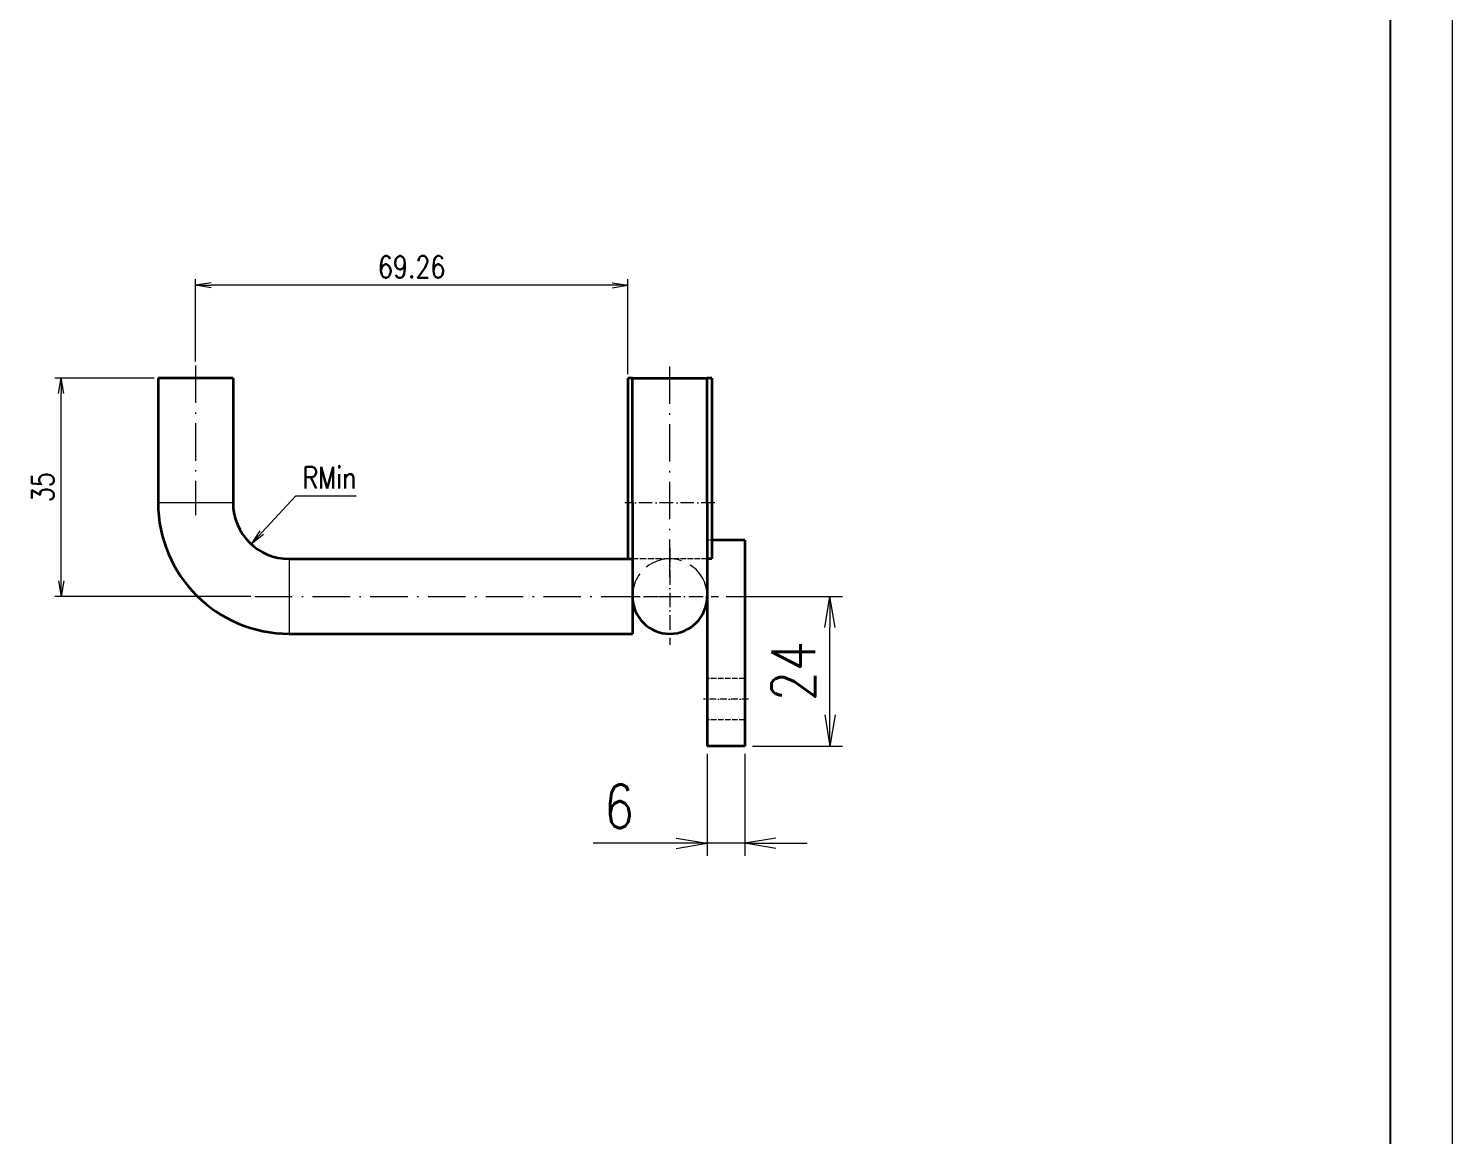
# Model space of a CAD drawing. Header units: millimetres. Extents: x 1333 to 209312, y -42879 to 359.
# Drawn here: x 140571.5 to 140799.7, y -876.8 to -699.3 of the extents above; entities that cross this region are included whole.
import ezdxf

# ---------------------------------------------------------------- set-up
doc = ezdxf.new("R2010")
doc.units = ezdxf.units.MM
doc.header["$LTSCALE"] = 0.5
for name, pattern in [('AM_ISO02W050x2', [3.75, 3, -0.75]), ('AM_ISO08W050x2', [9, 6, -0.75, 1.5, -0.75]), ('DASHDOT', [18.5, 12, -3, 0.5, -3]), ('DASHED', [15, 12, -3])]:
    doc.linetypes.add(name, pattern=pattern)
doc.layers.add('DIM', color=3, linetype='Continuous')
doc.layers.add('图\\M+19E79\\M+195B6\\M+18E9A', color=7, linetype='Continuous')
for name, color, linetype, lineweight in [('中心线', 2, 'AM_ISO08W050x2', 18), ('图框', 7, 'Continuous', 18), ('标注线', 3, 'Continuous', 18), ('虚线', 1, 'AM_ISO02W050x2', 18)]:
    doc.layers.add(name, color=color, linetype=linetype, lineweight=lineweight)
doc.layers.add('打印-禁用', color=7, linetype='Continuous', lineweight=15, plot=False)
doc.styles.add('DIM', font='romans.shx', dxfattribs={"width": 0.8, "bigfont": 'bigfont.shx'})
doc.dimstyles.new('XR 1-1$0', dxfattribs={"dimtxt": 3.5, "dimasz": 2.5, "dimexe": 1, "dimexo": 0.625, "dimgap": 1.2, "dimtad": 1, "dimzin": 9, "dimdsep": 46, "dimtxsty": 'DIM', "dimblk": 'OPEN', "dimcen": 0, "dimclrd": 8, "dimclre": 8, "dimclrt": 2, "dimazin": 2, "dimtfac": 0.5, "dimtmove": 0, "dimatfit": 3, "dimldrblk": 'OPEN', "dimfxl": 0, "dimtolj": 2, "dimlwd": 18, "dimlwe": 18, "dimarcsym": 0})
doc.dimstyles.new('XR 1-1$4', dxfattribs={"dimtxt": 3.5, "dimasz": 2.5, "dimexe": 1, "dimexo": 0.625, "dimgap": 1.2, "dimtad": 1, "dimtoh": 1, "dimdsep": 46, "dimtxsty": 'DIM', "dimblk": 'OPEN', "dimcen": 0, "dimclrd": 8, "dimclre": 8, "dimclrt": 2, "dimazin": 2, "dimtfac": 0.5, "dimtofl": 0, "dimtmove": 0, "dimatfit": 3, "dimldrblk": 'OPEN', "dimfxl": 0, "dimtolj": 2, "dimlwd": 18, "dimlwe": 18, "dimarcsym": 0})
doc.dimstyles.new('XR 1-2$0', dxfattribs={"dimscale": 2, "dimtxt": 3.5, "dimasz": 2.5, "dimexe": 1, "dimexo": 0.625, "dimgap": 1.2, "dimtad": 1, "dimdsep": 46, "dimtxsty": 'DIM', "dimblk": 'OPEN', "dimcen": 0, "dimclrd": 8, "dimclre": 8, "dimclrt": 2, "dimazin": 2, "dimtfac": 0.5, "dimtmove": 0, "dimatfit": 3, "dimldrblk": 'OPEN', "dimfxl": 0, "dimtolj": 2, "dimlwd": 13, "dimlwe": 13, "dimarcsym": 0})

# ---------------------------------------------------------------- blocks, each defined once
blk = doc.blocks.new('GZDEH零件A2图框V02版')
at = {"layer": '图\\M+19E79\\M+195B6\\M+18E9A', "linetype": 'Continuous'}
blk.add_line((584, 410), (584, 11), dxfattribs=at)
at = {"layer": '打印-禁用', "linetype": 'Continuous'}
blk.add_line((594, 0), (594, 420), dxfattribs=at)
blk = doc.blocks.new('DEH A2')
at = {"layer": '图框'}
blk.add_blockref('GZDEH零件A2图框V02版', (0, 0), dxfattribs=at)
blk = doc.blocks.new('_Open')
at = {"color": 0, "linetype": 'ByBlock', "lineweight": -2}
for p, q in [((-1, 0.167), (0, 0)), ((-1, -0.167), (0, 0)), ((0, 0), (-1, 0))]:
    blk.add_line(p, q, dxfattribs=at)
blk = doc.blocks.new('*D507')
at = {"layer": 'Defpoints', "color": 0, "transparency": 16777216}
for p in [(140682.09, -790.31), (140699.96, -790.31), (140686.29, -814.31)]:
    blk.add_point(p, dxfattribs=at)
at = {"layer": '标注线', "color": 8, "lineweight": 13, "transparency": 16777216}
for p, q in [((140683.34, -790.31), (140701.96, -790.31)), ((140699.96, -809.31), (140699.96, -795.31)), ((140687.54, -814.31), (140701.96, -814.31))]:
    blk.add_line(p, q, dxfattribs=at)
at = {"layer": '标注线', "color": 8, "lineweight": 13, "transparency": 16777216, "xscale": 5, "yscale": 5, "zscale": 5}
for p, rotation in [((140699.96, -790.31), 90), ((140699.96, -814.31), 270)]:
    blk.add_blockref('_Open', p, dxfattribs=dict(at, rotation=rotation))
at = {"layer": '标注线', "color": 2, "transparency": 16777216, "insert": (140694.06, -802.31), "char_height": 7, "attachment_point": 5, "rotation": 90, "style": 'DIM'}
blk.add_mtext('\\A2;24', dxfattribs=at)
blk = doc.blocks.new('*D508')
at = {"layer": 'Defpoints', "color": 0, "transparency": 16777216}
for p in [(140680.29, -814.31), (140686.29, -814.31), (140680.29, -829.9)]:
    blk.add_point(p, dxfattribs=at)
at = {"layer": '标注线', "color": 8, "lineweight": 13, "transparency": 16777216}
for p, q in [((140680.29, -815.56), (140680.29, -831.9)), ((140686.29, -815.56), (140686.29, -831.9)), ((140675.29, -829.9), (140662.02, -829.9)), ((140686.29, -829.9), (140680.29, -829.9)), ((140691.29, -829.9), (140696.29, -829.9))]:
    blk.add_line(p, q, dxfattribs=at)
at = {"layer": '标注线', "color": 8, "lineweight": 13, "transparency": 16777216, "xscale": 5, "yscale": 5, "zscale": 5}
blk.add_blockref('_Open', (140680.29, -829.9), dxfattribs=at)
at = {"layer": '标注线', "color": 8, "lineweight": 13, "transparency": 16777216, "xscale": 5, "yscale": 5, "zscale": 5, "rotation": 180}
blk.add_blockref('_Open', (140686.29, -829.9), dxfattribs=at)
at = {"layer": '标注线', "color": 2, "transparency": 16777216, "insert": (140666.16, -824), "char_height": 7, "attachment_point": 5, "style": 'DIM'}
blk.add_mtext('\\A2;6', dxfattribs=at)
blk = doc.blocks.new('*D540')
at = {"layer": 'Defpoints', "color": 0, "transparency": 16777216}
for p in [(140598.29, -740.44), (140598.29, -753.31), (140667.55, -755.31)]:
    blk.add_point(p, dxfattribs=at)
at = {"layer": 'DIM', "color": 8, "lineweight": 18, "transparency": 16777216}
for p, q in [((140598.29, -752.68), (140598.29, -739.44)), ((140667.55, -754.68), (140667.55, -739.44)), ((140665.05, -740.44), (140600.79, -740.44))]:
    blk.add_line(p, q, dxfattribs=at)
at = {"layer": 'DIM', "color": 8, "lineweight": 18, "transparency": 16777216, "xscale": 2.5, "yscale": 2.5, "zscale": 2.5, "rotation": 180}
blk.add_blockref('_Open', (140598.29, -740.44), dxfattribs=at)
at = {"layer": 'DIM', "color": 8, "lineweight": 18, "transparency": 16777216, "xscale": 2.5, "yscale": 2.5, "zscale": 2.5}
blk.add_blockref('_Open', (140667.55, -740.44), dxfattribs=at)
at = {"layer": 'DIM', "color": 2, "transparency": 16777216, "insert": (140632.92, -737.49), "char_height": 3.5, "attachment_point": 5, "style": 'DIM'}
blk.add_mtext('\\A2;69.26', dxfattribs=at)
blk = doc.blocks.new('*D541')
at = {"layer": 'Defpoints', "color": 0, "transparency": 16777216}
for p in [(140576.75, -755.31), (140592.29, -755.31), (140607.79, -790.31)]:
    blk.add_point(p, dxfattribs=at)
at = {"layer": 'DIM', "color": 8, "lineweight": 18, "transparency": 16777216}
for p, q in [((140591.66, -755.31), (140575.75, -755.31)), ((140576.75, -787.81), (140576.75, -757.81)), ((140607.16, -790.31), (140575.75, -790.31))]:
    blk.add_line(p, q, dxfattribs=at)
at = {"layer": 'DIM', "color": 8, "lineweight": 18, "transparency": 16777216, "xscale": 2.5, "yscale": 2.5, "zscale": 2.5}
for p, rotation in [((140576.75, -755.31), 90), ((140576.75, -790.31), 270)]:
    blk.add_blockref('_Open', p, dxfattribs=dict(at, rotation=rotation))
at = {"layer": 'DIM', "color": 2, "transparency": 16777216, "insert": (140573.8, -772.81), "char_height": 3.5, "attachment_point": 5, "rotation": 90, "style": 'DIM'}
blk.add_mtext('\\A2;35', dxfattribs=at)
blk = doc.blocks.new('*D542')
at = {"layer": 'Defpoints', "color": 0, "transparency": 16777216}
for p in [(140613.29, -775.31), (140607.19, -781.93)]:
    blk.add_point(p, dxfattribs=at)
at = {"layer": 'DIM', "color": 8, "lineweight": 18, "transparency": 16777216}
for p, q in [((140614.28, -774.23), (140608.88, -780.09)), ((140624.02, -774.23), (140614.28, -774.23))]:
    blk.add_line(p, q, dxfattribs=at)
at = {"layer": 'DIM', "color": 8, "lineweight": 18, "transparency": 16777216, "xscale": 2.5, "yscale": 2.5, "zscale": 2.5, "rotation": 227.3330163107541}
blk.add_blockref('_Open', (140607.19, -781.93), dxfattribs=at)
at = {"layer": 'DIM', "color": 2, "transparency": 16777216, "insert": (140619.75, -771.28), "char_height": 3.5, "attachment_point": 5, "style": 'DIM'}
blk.add_mtext('\\A2;\\A2;RMin', dxfattribs=at)

msp = doc.modelspace()

# ---------------------------------------------------------------- linework, layer by layer
at = {"color": 7, "lineweight": 35, "ltscale": 0.15}
for p, q in [((140598.289, -755.31), (140592.289, -755.31)), ((140604.289, -755.31), (140598.289, -755.31)), ((140668.289, -755.31), (140674.289, -755.31)), ((140674.289, -755.31), (140680.289, -755.31)), ((140686.289, -814.31), (140680.289, -814.31))]:
    msp.add_line(p, q, dxfattribs=at)
at = {"color": 7, "lineweight": 35}
for p, q in [((140592.289, -755.31), (140592.289, -775.31)), ((140604.289, -755.31), (140604.289, -775.31)), ((140667.546, -755.31), (140667.546, -784.31)), ((140668.289, -775.31), (140668.289, -755.31)), ((140680.289, -775.31), (140680.289, -755.31)), ((140681.033, -755.31), (140681.033, -784.31)), ((140686.289, -781.31), (140686.289, -814.31)), ((140613.289, -784.31), (140668.289, -784.31)), ((140680.289, -784.31), (140680.289, -814.31)), ((140613.289, -796.31), (140668.289, -796.31))]:
    msp.add_line(p, q, dxfattribs=at)
at = {"color": 7, "lineweight": 35, "ltscale": 0.018579}
msp.add_line((140668.289, -755.31), (140667.546, -755.31), dxfattribs=at)
at = {"color": 7, "lineweight": 35, "ltscale": 0.018573}
msp.add_line((140681.033, -755.31), (140680.29, -755.31), dxfattribs=at)
at = {"color": 7, "lineweight": 13, "ltscale": 0.15}
for p, q in [((140598.289, -775.31), (140592.289, -775.31)), ((140604.289, -775.31), (140598.289, -775.31)), ((140613.289, -784.31), (140613.289, -790.31)), ((140613.289, -790.31), (140613.289, -796.31))]:
    msp.add_line(p, q, dxfattribs=at)
at = {"color": 7, "lineweight": 35, "ltscale": 0.375}
for p, q in [((140668.289, -775.31), (140668.289, -790.31)), ((140680.289, -775.31), (140680.289, -790.31))]:
    msp.add_line(p, q, dxfattribs=at)
at = {"color": 7, "lineweight": 35, "ltscale": 0.131421}
msp.add_line((140686.289, -781.31), (140681.033, -781.31), dxfattribs=at)
at = {"color": 7, "lineweight": 35, "ltscale": 0.018585}
msp.add_line((140681.033, -784.31), (140680.289, -784.31), dxfattribs=at)
at = {"color": 7, "lineweight": 35, "ltscale": 0.149677}
msp.add_line((140668.289, -790.323), (140668.289, -796.31), dxfattribs=at)
at = {"color": 7, "lineweight": 35}
for centre, radius, end in [((140613.289, -775.31), 21, 270), ((140613.289, -775.31), 9, 270), ((140674.289, -790.31), 6, 359.99999)]:
    msp.add_arc(centre, radius, 180, end, dxfattribs=at)
at = {"layer": '中心线', "linetype": 'DASHDOT', "lineweight": 13}
for p, q in [((140674.289, -787.21), (140674.289, -752.41)), ((140598.289, -753.31), (140598.289, -777.31)), ((140607.789, -790.31), (140673.79, -790.31))]:
    msp.add_line(p, q, dxfattribs=at)
at = {"layer": '中心线', "linetype": 'DASHDOT', "lineweight": 13, "ltscale": 0.359998}
msp.add_line((140681.489, -775.31), (140667.089, -775.31), dxfattribs=at)
at = {"layer": '中心线', "linetype": 'DASHDOT', "lineweight": 13, "ltscale": 0.390002}
for p, q in [((140674.289, -782.51), (140674.289, -798.11)), ((140666.489, -790.31), (140682.089, -790.31))]:
    msp.add_line(p, q, dxfattribs=at)
at = {"layer": '中心线', "linetype": 'DASHDOT', "lineweight": 13, "ltscale": 0.180005}
msp.add_line((140686.89, -806.81), (140679.689, -806.81), dxfattribs=at)
at = {"layer": '虚线', "linetype": 'DASHED', "lineweight": 13, "ltscale": 0.009833}
msp.add_line((140668.683, -755.31), (140668.289, -755.31), dxfattribs=at)
at = {"layer": '虚线', "linetype": 'DASHED', "lineweight": 13, "ltscale": 0.15}
for p, q in [((140598.289, -775.31), (140592.289, -775.31)), ((140604.289, -775.31), (140598.289, -775.31)), ((140613.289, -784.31), (140613.289, -790.31)), ((140668.289, -784.31), (140668.289, -790.31)), ((140613.289, -790.31), (140613.289, -796.31)), ((140686.289, -803.486), (140680.289, -803.486)), ((140686.289, -803.486), (140680.289, -803.486)), ((140686.289, -810.133), (140680.289, -810.133)), ((140686.289, -810.133), (140680.289, -810.133))]:
    msp.add_line(p, q, dxfattribs=at)
at = {"layer": '虚线', "linetype": 'DASHED', "lineweight": 13, "ltscale": 0.075}
msp.add_line((140680.289, -781.31), (140680.289, -784.31), dxfattribs=at)
at = {"layer": '虚线', "linetype": 'DASHED', "lineweight": 13, "ltscale": 0.018579}
msp.add_line((140681.033, -781.31), (140680.289, -781.31), dxfattribs=at)
at = {"layer": '虚线', "linetype": 'DASHED', "lineweight": 13, "ltscale": 0.168579}
msp.add_line((140674.289, -784.31), (140667.546, -784.31), dxfattribs=at)
at = {"layer": '虚线', "linetype": 'DASHED', "lineweight": 13, "ltscale": 0.149994}
msp.add_line((140680.289, -784.31), (140674.289, -784.31), dxfattribs=at)
at = {"layer": '虚线', "linetype": 'DASHED', "lineweight": 13, "ltscale": 0.000323486}
msp.add_line((140668.289, -790.31), (140668.289, -790.323), dxfattribs=at)
at = {"layer": '虚线', "linetype": 'DASHED', "lineweight": 13}
msp.add_arc((140674.289, -790.31), 6, 359.99999, 180, dxfattribs=at)

# ---------------------------------------------------------------- block references
at = {"layer": '图框'}
msp.add_blockref('DEH A2', (140205.729, -1081.43), dxfattribs=at)

# ---------------------------------------------------------------- dimensions: what is measured, and where the dimension line sits
at = {"layer": 'DIM'}
dim = msp.add_linear_dim(base=(140598.289, -740.435), p1=(140667.546, -755.31), p2=(140598.289, -753.31), dimstyle='XR 1-1$0', dxfattribs=at)
dim.commit()
dim.dimension.update_dxf_attribs({"geometry": '*D540', "text_midpoint": (140632.918, -737.485)})
dim = msp.add_linear_dim(base=(140576.754, -755.31), p1=(140607.789, -790.31), p2=(140592.289, -755.31), angle=90, dimstyle='XR 1-1$0', dxfattribs=at)
dim.commit()
dim.dimension.update_dxf_attribs({"geometry": '*D541', "text_midpoint": (140573.804, -772.81)})
dim = msp.add_radius_dim(center=(140613.289, -775.31), mpoint=(140607.19, -781.927), text='\\A2;RMin', dimstyle='XR 1-1$4', override={"dimtxsty": 'DIM'}, dxfattribs=at)
dim.commit()
dim.dimension.update_dxf_attribs({"geometry": '*D542', "text_midpoint": (140619.75, -774.231), "dimtype": 164})
at = {"layer": '标注线'}
for base, p2, angle, picture, middle in [((140699.957, -790.31), (140682.089, -790.31), 90, '*D507', (140694.057, -802.31)), ((140680.289, -829.904), (140680.289, -814.31), 180, '*D508', (140666.156, -824.004))]:
    dim = msp.add_linear_dim(base=base, p1=(140686.289, -814.31), p2=p2, angle=angle, dimstyle='XR 1-2$0', dxfattribs=at)
    dim.commit()
    dim.dimension.update_dxf_attribs({"geometry": picture, "text_midpoint": middle})

doc.saveas('drawing.dxf')
